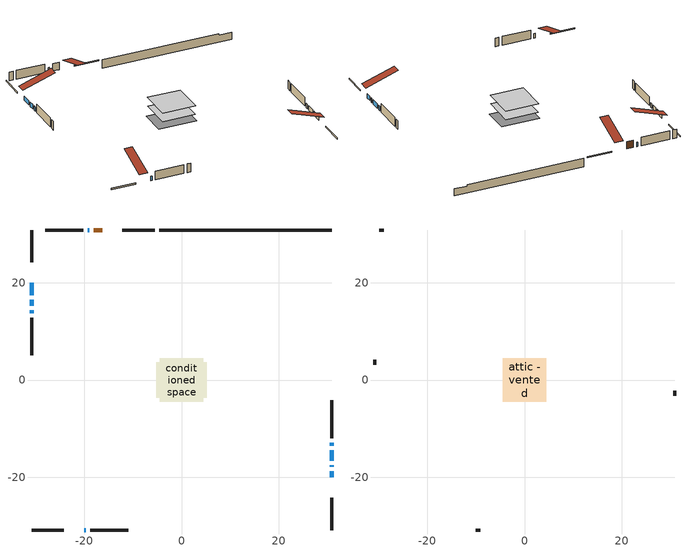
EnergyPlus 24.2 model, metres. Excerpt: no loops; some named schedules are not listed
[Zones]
conditioned space
 floor adiabatic (AdiabaticFloorConstruction): -4.46,-4.46 -4.46,4.46 4.46,4.46 4.46,-4.46 z0.71
 floor foundation (Slab1 construction): -5.18,-3.66 -5.18,3.66 5.18,3.66 5.18,-3.66 z-1.58
 wall outside (RimJoist1 construction): -5.49,30.8 -12.12,30.8 / -30.8,-30.8 -24.17,-30.8 / -30.8,30.8 -30.8,24.17 / 30.8,-30.8 30.8,-24.17 z0.71:1.01
 wall outside (AdiabaticWallConstruction 1): -16.29,30.8 -18.01,30.8 z0.71:2.74
 wall outside (AdiabaticWallConstruction): 30.8,-20 30.8,-18.78 / -20,-30.8 -19.69,-30.8 / 30.8,-17.85 30.8,-17.51 / 30.8,-16.59 30.8,-14.42 / -30.8,20 -30.8,17.42 / -30.8,16.49 -30.8,15.29 / -30.8,14.36 -30.8,13.75 / -18.94,30.8 -19.24,30.8 / 30.8,-13.49 30.8,-12.88 z0.71:1.93
 wall outside (Wall1 construction): -20.17,30.8 -27.95,30.8 / -18.77,-30.8 -10.98,-30.8 / -30.8,12.82 -30.8,5.04 / 30.8,-11.95 30.8,-4.17 z0.71:3.15
 wall foundation (FoundationWall1 construction): -4.56,30.8,-1.58 -4.56,30.8,0.71 27.27,30.8,0.71 27.27,30.8,0.29 30.8,30.8,0.29 30.8,30.8,-1.58
 window (WindowConstruction): 30.8,-20 30.8,-18.78 z0.71:1.93
 window (WindowConstruction 8): -20,-30.8 -19.7,-30.8 z0.71:1.93
 window (WindowConstruction 1): 30.8,-17.85 30.8,-17.51 z0.71:1.93
 window (WindowConstruction 2): 30.8,-16.58 30.8,-14.42 z0.71:1.93
 window (WindowConstruction 3): -30.8,20 -30.8,17.42 z0.71:1.93
 window (WindowConstruction 4): -30.8,16.49 -30.8,15.29 z0.71:1.93
 window (WindowConstruction 5): -30.8,14.36 -30.8,13.75 z0.71:1.93
 window (WindowConstruction 6): -18.94,30.8 -19.24,30.8 z0.71:1.93
 window (WindowConstruction 7): 30.8,-13.49 30.8,-12.88 z0.71:1.93
 door (Door): -16.29,30.8 -18.01,30.8 z0.71:2.74
 ceiling adiabatic (AdiabaticFloorConstruction): 4.46,-4.46 4.46,4.46 -4.46,4.46 -4.46,-4.46 z0.71
attic - vented
 floor to conditioned space (Floor1 construction Reversed): -4.51,-4.51 -4.51,4.51 4.51,4.51 4.51,-4.51 z3.15
 wall outside (Wall2 construction): -28.88,30.8 -29.87,30.8 / -10.06,-30.8 -9.06,-30.8 / -30.8,4.11 -30.8,3.12 / 30.8,-3.24 30.8,-2.24 z0.71:3.15
 roof outside (Roof1 construction): -15.36,30.8,3.15 -15.36,22.02,6.08 -13.05,22.02,6.08 -13.05,30.8,3.15; -20.93,-30.8,3.15 -20.93,-22.02,6.08 -23.24,-22.02,6.08 -23.24,-30.8,3.15; -30.8,20.93,3.15 -22.02,20.93,6.08 -22.02,23.24,6.08 -30.8,23.24,3.15; 30.8,-20.93,3.15 22.02,-20.93,6.08 22.02,-23.24,6.08 30.8,-23.24,3.15
[Building]
Building 1: Terrain=Suburbs
[Site:Location]
Saskatoon Intl AP_SK: Latitude {deg}=52.17; Longitude {deg}=-106.7; Time Zone {hr}=-6; Elevation {m}=504; Keep Site Location Information=Yes
[Site:GroundTemperature:Shallow]
-3.29371, -5.9198, -6.13011, -4.88389, 0.118965, 5.09852, 9.41553, 12.1502, 12.3826, 10.1583, 5.95142, 1.12462
[Site:WaterMainsTemperature]
Calculation Method=Schedule; Temperature Schedule=mains temperature schedule
[Material] Roughness=Rough; Thermal Absorptance=0.9
Name | Thickness {m} | Conductivity {W/m-K} | Density {kg/m3} | Specific Heat {J/kg-K} | Solar Absorptance | Visible Absorptance
asphalt or fiberglass shingles | 0.00635 | 0.162714 | 1121.4 | 1465.45 | 0.84 | 0.84
ceiling loosefill ins | 0.169333 | 0.0480833 | 16.02 | 1046.75 | 0.7 | 0.7
ceiling stud and cavity | 0.1397 | 0.0833374 | 65.682 | 1177.47 | 0.7 | 0.7
concrete 4.0 in. | 0.1016 | 1.803125 | 2242.8 | 837.4 | 0.7 | 0.7
concrete 8.0 in. | 0.2032 | 1.803125 | 2242.8 | 837.4 | 0.7 | 0.7
door material | 0.04445 | 0.0451087 | 512.64 | 1214.23 | 0.7 | 0.7
exterior vertical ins | 0.0457286 | 0.029427 | 32.04 | 1214.23 | 0.7 | 0.7
floor covering | 0.0127 | 0.0433444 | 54.468 | 1339.84 | 0.6 | 0.6
floor rigid ins; wall rigid ins | 0.512978 | 0.029427 | 32.04 | 1214.23 | 0.7 | 0.7
floor stud and cavity | 0.1397 | 1.75129 | 37.0049 | 1207.88 | 0.7 | 0.7
furniture material conditioned space 1 | 0.1524 | 0.115458 | 640.8 | 1214.23 | 0.6 | 0.6
gypsum board | 0.0127 | 0.160291 | 801 | 837.4 | 0.6 | 0.6
gypsum board 1 | 0.0127 | 0.160291 | 801 | 837.4 | 0.7 | 0.7
osb sheathing 0.5 in. | 0.0127 | 0.115458 | 512.64 | 1214.23 | 0.7 | 0.7
osb sheathing 0.75 in. | 0.01905 | 0.115458 | 512.64 | 1214.23 | 0.7 | 0.7
osb sheathing 2.0 in. | 0.0508 | 0.115458 | 512.64 | 1214.23 | 0.7 | 0.7
rim joist rigid ins | 0.051816 | 0.029427 | 32.04 | 1214.23 | 0.7 | 0.7
rim joist stud and cavity | 0.0508 | 0.0440068 | 125.044 | 1163.47 | 0.6 | 0.6
wall stud and cavity | 0.1397 | 0.0921469 | 139.0536 | 1170.24 | 0.7 | 0.7
wall stud and cavity 1 | 0.0889 | 6.1454 | 50.32683 | 1063.81 | 0.6 | 0.6
wall stud and cavity 2 | 0.0889 | 0.380278 | 52.3479 | 1209.89 | 0.7 | 0.7
wall stud and cavity 3 | 0.0889 | 0.391764 | 83.0341 | 1211.67 | 0.7 | 0.7
wood siding | 0.0254 | 0.102417 | 544.68 | 1172.36 | 0 | 0
wood siding 1 | 0.00254 | 0.102417 | 544.68 | 1172.36 | 0 | 0
wood siding 2; wood siding 3; wood siding 4 | 0.0254 | 0.102417 | 544.68 | 1172.36 | 0.7 | 0.7
[WindowMaterial:SimpleGlazingSystem]
Name | U-Factor {W/m2-K} | Solar Heat Gain Coefficient
WindowMaterial | 2.92587 | 0.66
WindowMaterial 1 | 3.00026 | 0.58
WindowMaterial 2 | 1.75053 | 0.55
WindowMaterial 3 | 1.6875 | 0.58
WindowMaterial 4 | 1.73293 | 0.56
WindowMaterial 5 | 1.79084 | 0.53
WindowMaterial 6 | 3.11779 | 0.57
[Construction]
AdiabaticFloorConstruction: floor stud and cavity, floor rigid ins, osb sheathing 0.75 in., floor covering
AdiabaticWallConstruction: wood siding 3, wall rigid ins, wall stud and cavity 2, gypsum board
AdiabaticWallConstruction 1: wood siding 4, wall rigid ins, wall stud and cavity 2, gypsum board
Door: door material
Floor1 construction Reversed: gypsum board, ceiling stud and cavity, ceiling loosefill ins
FoundationWall1 construction: concrete 8.0 in., gypsum board 1
furniture construction conditioned space 1: furniture material conditioned space 1
PartitionWallConstruction: gypsum board, wall stud and cavity 3, gypsum board
RimJoist1 construction: wood siding 2, rim joist rigid ins, osb sheathing 2.0 in., rim joist stud and cavity
Roof1 construction: asphalt or fiberglass shingles
Slab1 construction: concrete 4.0 in.
Wall1 construction: wood siding, osb sheathing 0.5 in., wall stud and cavity, gypsum board
Wall2 construction: wood siding 1, wall stud and cavity 1
WindowConstruction: WindowMaterial
WindowConstruction 1: WindowMaterial 1
WindowConstruction 2: WindowMaterial 2
WindowConstruction 3: WindowMaterial 3
WindowConstruction 4: WindowMaterial 4
WindowConstruction 5: WindowMaterial 5
WindowConstruction 6; WindowConstruction 7; WindowConstruction 8: WindowMaterial 6
[Zone] Multiplier=1; Part of Total Floor Area=Yes
Name | Volume {m3}
attic - vented | 38.6282
conditioned space | 388.8
[Space]
Name | Zone | Volume {m3}
attic - vented 1 | attic - vented | 38.6282
conditioned space 1 | conditioned space | 388.8
[ZoneInfiltration:EffectiveLeakageArea]
infil attic - vented 1: Zone or Space=attic - vented 1; Schedule=Always On Discrete; Effective Air Leakage Area {cm2}=2787.09; Stack Coefficient=0.000373117; Wind Coefficient=1.3051e-05
[ZoneMixing]
whole house fan mix: Zone or Space=attic - vented; Schedule=Always On Continuous; Design Flow Rate Calculation Method=Flow/Zone; Design Flow Rate {m3/s}=0; Source Zone or Space=conditioned space
[SurfaceProperty:ExposedFoundationPerimeter]
Slab1: Exposed Perimeter Calculation Method=TotalExposedPerimeter; Total Exposed Perimeter {m}=35.36
[InternalMass] Zone or ZoneList=conditioned space; Space or SpaceList=conditioned space 1
Name | Construction | Surface Area {m2}
furniture mass conditioned space 1 | furniture construction conditioned space 1 | 62.2139
partition wall mass | PartitionWallConstruction | 155.535
[Lights]
interior lighting: Zone or ZoneList or Space or SpaceList=conditioned space 1; Schedule=interior lighting schedule; Design Level Calculation Method=LightingLevel; Lighting Level {W}=343.2; Return Air Fraction=0; Fraction Radiant=0.6; Fraction Visible=0.2; Fraction Replaceable=1
[People]
occupants: Zone or ZoneList or Space or SpaceList=conditioned space 1; Number of People Schedule=occupants schedule; Number of People Calculation Method=People; Number of People=3; Fraction Radiant=0.314171; Sensible Heat Fraction=0.56303; Activity Level Schedule=occupants activity schedule; Carbon Dioxide Generation Rate {m3/s-W}=0; Enable ASHRAE 55 Comfort Warnings=No; Mean Radiant Temperature Calculation Type=EnclosureAveraged
[ElectricEquipment] Zone or ZoneList or Space or SpaceList=conditioned space 1; Design Level Calculation Method=EquipmentLevel
Name | Schedule | Design Level {W} | Fraction Latent | Fraction Radiant | Fraction Lost
clothes dryer | clothes dryer schedule | 140.772 | 0.015 | 0.081 | 0.85
clothes washer | clothes washer schedule | 32.1985 | 0.03 | 0.162 | 0.7
cooking range | cooking range schedule | 215.147 | 0.08 | 0.432 | 0.2
dishwasher | dishwasher schedule | 66.8632 | 0.3 | 0.18 | 0.4
fridge | fridge schedule | 72.9452 | 0 | 0.6 | 0
mech vent house fan | mech vent house fan schedule | 0 | 0 | 0 | 1
mech vent house fan cfis | mech vent house fan cfis schedule | 0 | 0 | 0 | 0
misc plug loads | misc plug loads schedule | 494.7 | 0.045 | 0.513 | 0.1
whole house fan | Always On Discrete | 0 | 0 | 0 | 1
[OtherEquipment] Zone or ZoneList or Space or SpaceList=conditioned space 1; Design Level Calculation Method=EquipmentLevel
Name | Fuel Type | Schedule | Design Level {W} | Fraction Latent | Fraction Radiant | Fraction Lost
clothes dryer 1 | Electricity | clothes dryer schedule | 0 | 0.015 | 0.081 | 0.85
cooking range 1 | Electricity | cooking range schedule | 0 | 0.08 | 0.432 | 0.2
general water use latent | None | general water use schedule | 62.594 | 1 | 0 | 0
general water use sensible | None | general water use schedule | -61.6891 | 0 | 0.6 | 0
mech vent house fan latent load | None | Always On Discrete | 0 | 1 | 0 | 0
mech vent house fan sensible load | None | Always On Discrete | 0 | 0 | 0 | 0
water heater energy adjustment1 | NaturalGas | Always On Discrete | 0.01 | 0 | 0 | 1
[ZoneInfiltration:DesignFlowRate] Zone or ZoneList or Space or SpaceList=conditioned space 1; Schedule=Always On Discrete; Design Flow Rate Calculation Method=Flow/Zone; Design Flow Rate {m3/s}=0
infil flow; natural vent flow; whole house fan flow
[AvailabilityManager:Scheduled]
central ac and furnace airloop Availability Manager: Schedule=Always On Discrete
[Foundation:Kiva]
Foundation Kiva 1: Initial Indoor Air Temperature {C}=21; Wall Height Above Grade {m}=0.710001; Wall Depth Below Slab {m}=0.2032; Custom Block Material Name 1=exterior vertical ins; Custom Block Depth 1 {m}=2.28999; Custom Block X Position 1 {m}=0.2159; Custom Block Z Position 1 {m}=0
[Foundation:Kiva:Settings]
Soil Conductivity {W/m-K}=0.849921; Soil Density {kg/m3}=1842.3; Soil Specific Heat {J/kg-K}=418.7; Ground Solar Absorptivity=0.9; Ground Thermal Absorptivity=0.9; Ground Surface Roughness {m}=0.03; Far-Field Width {m}=40; Deep-Ground Boundary Condition=ZeroFlux; Deep-Ground Depth {m}=40; Minimum Cell Dimension {m}=0.2; Maximum Cell Growth Coefficient=3; Simulation Timestep=Timestep
[Exterior:Lights]
exterior lighting: Schedule=exterior lighting schedule; Design Level {W}=75.6
[EnergyManagementSystem:GlobalVariable]
central_ac_and_furnace_airloop_Fan_RTF
infil_program_Qfan
infil_program_Qinf
natural_vent_program_Qnv
natural_vent_program_Qwhf
[EnergyManagementSystem:Sensor]
Name | Output:Variable or Output:Meter Index Key | Output:Variable or Output:Meter
airflow_gain | infil flow | Infiltration Sensible Heat Gain Energy
airflow_gain_1 | natural vent flow | Infiltration Sensible Heat Gain Energy
airflow_gain_2 | whole house fan flow | Infiltration Sensible Heat Gain Energy
airflow_loss | infil flow | Infiltration Sensible Heat Loss Energy
airflow_loss_1 | natural vent flow | Infiltration Sensible Heat Loss Energy
airflow_loss_2 | whole house fan flow | Infiltration Sensible Heat Loss Energy
clg_load_cond |  | Cooling:EnergyTransfer:Zone:CONDITIONED SPACE
clg_sp_s; clg_sp_s_1 | cooling setpoint | Schedule Value
clothes_dryer_exhaust_0_sch_s | clothes dryer exhaust 0 schedule | Schedule Value
cool_season | cooling season schedule | Schedule Value
htg_load_cond |  | Heating:EnergyTransfer:Zone:CONDITIONED SPACE
htg_sp_s; htg_sp_s_1 | heating setpoint | Schedule Value
ig_ee_conv | clothes dryer | Electric Equipment Convective Heating Energy
ig_ee_conv_2 | cooking range | Electric Equipment Convective Heating Energy
ig_ee_conv_4 | fridge | Electric Equipment Convective Heating Energy
ig_ee_conv_5 | misc plug loads | Electric Equipment Convective Heating Energy
ig_ee_conv_6 | whole house fan | Electric Equipment Convective Heating Energy
ig_ee_rad | clothes dryer | Electric Equipment Radiant Heating Energy
ig_ee_rad_2 | cooking range | Electric Equipment Radiant Heating Energy
ig_ee_rad_4 | fridge | Electric Equipment Radiant Heating Energy
ig_ee_rad_5 | misc plug loads | Electric Equipment Radiant Heating Energy
ig_ee_rad_6 | whole house fan | Electric Equipment Radiant Heating Energy
ig_lgt_conv | interior lighting | Lights Convective Heating Energy
ig_lgt_rad | interior lighting | Lights Radiant Heating Energy
ig_lgt_vis | interior lighting | Lights Visible Radiation Heating Energy
ig_oe_conv | clothes dryer 1 | Other Equipment Convective Heating Energy
ig_oe_conv_1 | cooking range 1 | Other Equipment Convective Heating Energy
ig_oe_conv_2 | general water use latent | Other Equipment Convective Heating Energy
ig_oe_conv_3 | general water use sensible | Other Equipment Convective Heating Energy
ig_oe_conv_4 | water heater energy adjustment1 | Other Equipment Convective Heating Energy
ig_oe_rad | clothes dryer 1 | Other Equipment Radiant Heating Energy
ig_oe_rad_1 | cooking range 1 | Other Equipment Radiant Heating Energy
ig_oe_rad_2 | general water use latent | Other Equipment Radiant Heating Energy
ig_oe_rad_3 | general water use sensible | Other Equipment Radiant Heating Energy
ig_oe_rad_4 | water heater energy adjustment1 | Other Equipment Radiant Heating Energy
ig_ppl_conv | occupants | People Convective Heating Energy
ig_ppl_rad | occupants | People Radiant Heating Energy
im_conv | furniture mass conditioned space 1 | Surface Inside Face Convection Heat Gain Energy
im_conv_1 | partition wall mass | Surface Inside Face Convection Heat Gain Energy
im_ig | furniture mass conditioned space 1 | Surface Inside Face Internal Gains Radiation Heat Gain Energy
im_ig_1 | partition wall mass | Surface Inside Face Internal Gains Radiation Heat Gain Energy
im_lgt | furniture mass conditioned space 1 | Surface Inside Face Lights Radiation Heat Gain Energy
im_lgt_1 | partition wall mass | Surface Inside Face Lights Radiation Heat Gain Energy
im_sol | furniture mass conditioned space 1 | Surface Inside Face Solar Radiation Heat Gain Energy
im_sol_1 | partition wall mass | Surface Inside Face Solar Radiation Heat Gain Energy
im_surf | furniture mass conditioned space 1 | Surface Inside Face Net Surface Thermal Radiation Heat Gain Energy
im_surf_1 | partition wall mass | Surface Inside Face Net Surface Thermal Radiation Heat Gain Energy
mv_conv | mech vent house fan | Electric Equipment Convective Heating Energy
mv_conv_1 | mech vent house fan cfis | Electric Equipment Convective Heating Energy
mv_conv_2 | mech vent house fan latent load | Other Equipment Convective Heating Energy
mv_conv_3 | mech vent house fan sensible load | Other Equipment Convective Heating Energy
mv_rad | mech vent house fan | Electric Equipment Radiant Heating Energy
mv_rad_1 | mech vent house fan cfis | Electric Equipment Radiant Heating Energy
mv_rad_2 | mech vent house fan latent load | Other Equipment Radiant Heating Energy
mv_rad_3 | mech vent house fan sensible load | Other Equipment Radiant Heating Energy
natural_vent_s | natural vent schedule | Schedule Value
out_pb_s |  | Site Outdoor Air Barometric Pressure
out_wt_s |  | Site Outdoor Air Humidity Ratio
site_vw_s |  | Site Wind Speed
ss_back_out | Window1 | Surface Window Shortwave from Zone Back Out Window Heat Transfer Rate
ss_back_out_1 | Window11 | Surface Window Shortwave from Zone Back Out Window Heat Transfer Rate
ss_back_out_2 | Window2 | Surface Window Shortwave from Zone Back Out Window Heat Transfer Rate
ss_back_out_3 | Window3 | Surface Window Shortwave from Zone Back Out Window Heat Transfer Rate
ss_back_out_4 | Window5 | Surface Window Shortwave from Zone Back Out Window Heat Transfer Rate
ss_back_out_5 | Window6 | Surface Window Shortwave from Zone Back Out Window Heat Transfer Rate
ss_back_out_6 | Window7 | Surface Window Shortwave from Zone Back Out Window Heat Transfer Rate
ss_back_out_7 | Window8 | Surface Window Shortwave from Zone Back Out Window Heat Transfer Rate
ss_back_out_8 | Window9 | Surface Window Shortwave from Zone Back Out Window Heat Transfer Rate
ss_conv | Door1 | Surface Inside Face Convection Heat Gain Energy
ss_conv_1 | Window1 | Surface Inside Face Convection Heat Gain Energy
ss_conv_2 | Window11 | Surface Inside Face Convection Heat Gain Energy
ss_conv_3 | Window2 | Surface Inside Face Convection Heat Gain Energy
ss_conv_4 | Window3 | Surface Inside Face Convection Heat Gain Energy
ss_conv_5 | Window5 | Surface Inside Face Convection Heat Gain Energy
ss_conv_6 | Window6 | Surface Inside Face Convection Heat Gain Energy
ss_conv_7 | Window7 | Surface Inside Face Convection Heat Gain Energy
ss_conv_8 | Window8 | Surface Inside Face Convection Heat Gain Energy
ss_conv_9 | Window9 | Surface Inside Face Convection Heat Gain Energy
ss_ig | Door1 | Surface Inside Face Internal Gains Radiation Heat Gain Energy
ss_ig_1 | Window1 | Surface Inside Face Internal Gains Radiation Heat Gain Energy
ss_ig_2 | Window11 | Surface Inside Face Internal Gains Radiation Heat Gain Energy
ss_ig_3 | Window2 | Surface Inside Face Internal Gains Radiation Heat Gain Energy
ss_ig_4 | Window3 | Surface Inside Face Internal Gains Radiation Heat Gain Energy
ss_ig_5 | Window5 | Surface Inside Face Internal Gains Radiation Heat Gain Energy
ss_ig_6 | Window6 | Surface Inside Face Internal Gains Radiation Heat Gain Energy
ss_ig_7 | Window7 | Surface Inside Face Internal Gains Radiation Heat Gain Energy
ss_ig_8 | Window8 | Surface Inside Face Internal Gains Radiation Heat Gain Energy
ss_ig_9 | Window9 | Surface Inside Face Internal Gains Radiation Heat Gain Energy
ss_lgt | Door1 | Surface Inside Face Lights Radiation Heat Gain Energy
ss_sol | Door1 | Surface Inside Face Solar Radiation Heat Gain Energy
ss_surf | Door1 | Surface Inside Face Net Surface Thermal Radiation Heat Gain Energy
ss_surf_1 | Window1 | Surface Inside Face Net Surface Thermal Radiation Heat Gain Energy
ss_surf_2 | Window11 | Surface Inside Face Net Surface Thermal Radiation Heat Gain Energy
ss_surf_3 | Window2 | Surface Inside Face Net Surface Thermal Radiation Heat Gain Energy
ss_surf_4 | Window3 | Surface Inside Face Net Surface Thermal Radiation Heat Gain Energy
ss_surf_5 | Window5 | Surface Inside Face Net Surface Thermal Radiation Heat Gain Energy
ss_surf_6 | Window6 | Surface Inside Face Net Surface Thermal Radiation Heat Gain Energy
ss_surf_7 | Window7 | Surface Inside Face Net Surface Thermal Radiation Heat Gain Energy
ss_surf_8 | Window8 | Surface Inside Face Net Surface Thermal Radiation Heat Gain Energy
ss_surf_9 | Window9 | Surface Inside Face Net Surface Thermal Radiation Heat Gain Energy
ss_trans_in | Window1 | Surface Window Transmitted Solar Radiation Rate
ss_trans_in_1 | Window11 | Surface Window Transmitted Solar Radiation Rate
ss_trans_in_2 | Window2 | Surface Window Transmitted Solar Radiation Rate
ss_trans_in_3 | Window3 | Surface Window Transmitted Solar Radiation Rate
ss_trans_in_4 | Window5 | Surface Window Transmitted Solar Radiation Rate
ss_trans_in_5 | Window6 | Surface Window Transmitted Solar Radiation Rate
ss_trans_in_6 | Window7 | Surface Window Transmitted Solar Radiation Rate
ss_trans_in_7 | Window8 | Surface Window Transmitted Solar Radiation Rate
ss_trans_in_8 | Window9 | Surface Window Transmitted Solar Radiation Rate
ss_trans_out | Window1 | Surface Inside Face Initial Transmitted Diffuse Transmitted Out Window Solar Radiation Rate
ss_trans_out_1 | Window11 | Surface Inside Face Initial Transmitted Diffuse Transmitted Out Window Solar Radiation Rate
ss_trans_out_2 | Window2 | Surface Inside Face Initial Transmitted Diffuse Transmitted Out Window Solar Radiation Rate
ss_trans_out_3 | Window3 | Surface Inside Face Initial Transmitted Diffuse Transmitted Out Window Solar Radiation Rate
ss_trans_out_4 | Window5 | Surface Inside Face Initial Transmitted Diffuse Transmitted Out Window Solar Radiation Rate
ss_trans_out_5 | Window6 | Surface Inside Face Initial Transmitted Diffuse Transmitted Out Window Solar Radiation Rate
ss_trans_out_6 | Window7 | Surface Inside Face Initial Transmitted Diffuse Transmitted Out Window Solar Radiation Rate
ss_trans_out_7 | Window8 | Surface Inside Face Initial Transmitted Diffuse Transmitted Out Window Solar Radiation Rate
ss_trans_out_8 | Window9 | Surface Inside Face Initial Transmitted Diffuse Transmitted Out Window Solar Radiation Rate
s_conv | Floor1 | Surface Inside Face Convection Heat Gain Energy
s_conv_1 | FoundationWall1 | Surface Inside Face Convection Heat Gain Energy
s_conv_10 | Wall1:180 | Surface Inside Face Convection Heat Gain Energy
s_conv_11 | Wall1:270 | Surface Inside Face Convection Heat Gain Energy
s_conv_12 | Wall1:90 | Surface Inside Face Convection Heat Gain Energy
s_conv_2 | inferred conditioned ceiling | Surface Inside Face Convection Heat Gain Energy
s_conv_3 | inferred conditioned floor | Surface Inside Face Convection Heat Gain Energy
s_conv_4 | RimJoist1:0 | Surface Inside Face Convection Heat Gain Energy
s_conv_5 | RimJoist1:180 | Surface Inside Face Convection Heat Gain Energy
s_conv_6 | RimJoist1:270 | Surface Inside Face Convection Heat Gain Energy
s_conv_7 | RimJoist1:90 | Surface Inside Face Convection Heat Gain Energy
s_conv_8 | Slab1 | Surface Inside Face Convection Heat Gain Energy
s_conv_9 | Wall1:0 | Surface Inside Face Convection Heat Gain Energy
s_ig | Floor1 | Surface Inside Face Internal Gains Radiation Heat Gain Energy
s_ig_1 | FoundationWall1 | Surface Inside Face Internal Gains Radiation Heat Gain Energy
s_ig_10 | Wall1:180 | Surface Inside Face Internal Gains Radiation Heat Gain Energy
s_ig_11 | Wall1:270 | Surface Inside Face Internal Gains Radiation Heat Gain Energy
s_ig_12 | Wall1:90 | Surface Inside Face Internal Gains Radiation Heat Gain Energy
s_ig_2 | inferred conditioned ceiling | Surface Inside Face Internal Gains Radiation Heat Gain Energy
s_ig_3 | inferred conditioned floor | Surface Inside Face Internal Gains Radiation Heat Gain Energy
s_ig_4 | RimJoist1:0 | Surface Inside Face Internal Gains Radiation Heat Gain Energy
s_ig_5 | RimJoist1:180 | Surface Inside Face Internal Gains Radiation Heat Gain Energy
s_ig_6 | RimJoist1:270 | Surface Inside Face Internal Gains Radiation Heat Gain Energy
s_ig_7 | RimJoist1:90 | Surface Inside Face Internal Gains Radiation Heat Gain Energy
s_ig_8 | Slab1 | Surface Inside Face Internal Gains Radiation Heat Gain Energy
s_ig_9 | Wall1:0 | Surface Inside Face Internal Gains Radiation Heat Gain Energy
s_lgt | Floor1 | Surface Inside Face Lights Radiation Heat Gain Energy
s_lgt_1 | FoundationWall1 | Surface Inside Face Lights Radiation Heat Gain Energy
s_lgt_10 | Wall1:180 | Surface Inside Face Lights Radiation Heat Gain Energy
s_lgt_11 | Wall1:270 | Surface Inside Face Lights Radiation Heat Gain Energy
s_lgt_12 | Wall1:90 | Surface Inside Face Lights Radiation Heat Gain Energy
s_lgt_2 | inferred conditioned ceiling | Surface Inside Face Lights Radiation Heat Gain Energy
s_lgt_3 | inferred conditioned floor | Surface Inside Face Lights Radiation Heat Gain Energy
s_lgt_4 | RimJoist1:0 | Surface Inside Face Lights Radiation Heat Gain Energy
s_lgt_5 | RimJoist1:180 | Surface Inside Face Lights Radiation Heat Gain Energy
s_lgt_6 | RimJoist1:270 | Surface Inside Face Lights Radiation Heat Gain Energy
s_lgt_7 | RimJoist1:90 | Surface Inside Face Lights Radiation Heat Gain Energy
s_lgt_8 | Slab1 | Surface Inside Face Lights Radiation Heat Gain Energy
s_lgt_9 | Wall1:0 | Surface Inside Face Lights Radiation Heat Gain Energy
s_sol | Floor1 | Surface Inside Face Solar Radiation Heat Gain Energy
s_sol_1 | FoundationWall1 | Surface Inside Face Solar Radiation Heat Gain Energy
s_sol_10 | Wall1:180 | Surface Inside Face Solar Radiation Heat Gain Energy
s_sol_11 | Wall1:270 | Surface Inside Face Solar Radiation Heat Gain Energy
s_sol_12 | Wall1:90 | Surface Inside Face Solar Radiation Heat Gain Energy
s_sol_2 | inferred conditioned ceiling | Surface Inside Face Solar Radiation Heat Gain Energy
s_sol_3 | inferred conditioned floor | Surface Inside Face Solar Radiation Heat Gain Energy
s_sol_4 | RimJoist1:0 | Surface Inside Face Solar Radiation Heat Gain Energy
s_sol_5 | RimJoist1:180 | Surface Inside Face Solar Radiation Heat Gain Energy
s_sol_6 | RimJoist1:270 | Surface Inside Face Solar Radiation Heat Gain Energy
s_sol_7 | RimJoist1:90 | Surface Inside Face Solar Radiation Heat Gain Energy
s_sol_8 | Slab1 | Surface Inside Face Solar Radiation Heat Gain Energy
s_sol_9 | Wall1:0 | Surface Inside Face Solar Radiation Heat Gain Energy
s_surf | Floor1 | Surface Inside Face Net Surface Thermal Radiation Heat Gain Energy
s_surf_1 | FoundationWall1 | Surface Inside Face Net Surface Thermal Radiation Heat Gain Energy
s_surf_10 | Wall1:180 | Surface Inside Face Net Surface Thermal Radiation Heat Gain Energy
s_surf_11 | Wall1:270 | Surface Inside Face Net Surface Thermal Radiation Heat Gain Energy
s_surf_12 | Wall1:90 | Surface Inside Face Net Surface Thermal Radiation Heat Gain Energy
s_surf_2 | inferred conditioned ceiling | Surface Inside Face Net Surface Thermal Radiation Heat Gain Energy
s_surf_3 | inferred conditioned floor | Surface Inside Face Net Surface Thermal Radiation Heat Gain Energy
s_surf_4 | RimJoist1:0 | Surface Inside Face Net Surface Thermal Radiation Heat Gain Energy
s_surf_5 | RimJoist1:180 | Surface Inside Face Net Surface Thermal Radiation Heat Gain Energy
s_surf_6 | RimJoist1:270 | Surface Inside Face Net Surface Thermal Radiation Heat Gain Energy
s_surf_7 | RimJoist1:90 | Surface Inside Face Net Surface Thermal Radiation Heat Gain Energy
s_surf_8 | Slab1 | Surface Inside Face Net Surface Thermal Radiation Heat Gain Energy
